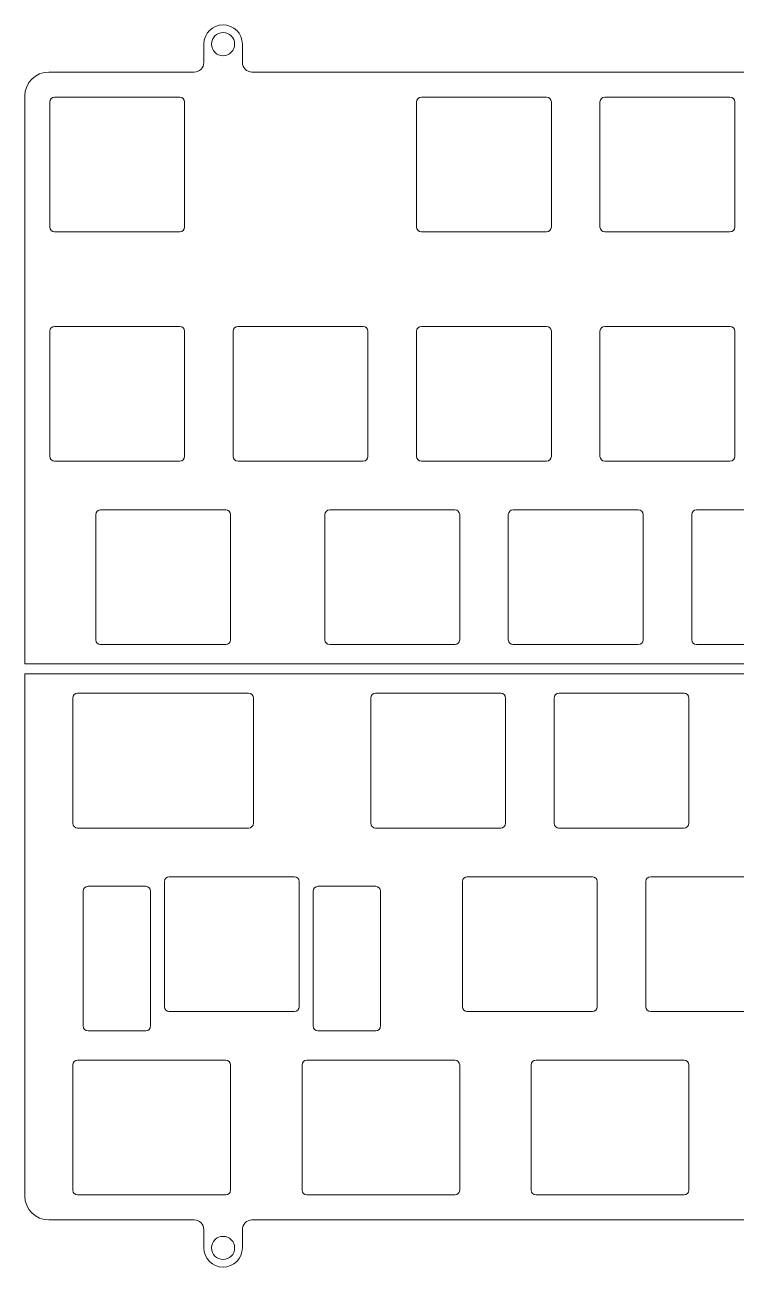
# Model space of a CAD drawing. Extents: x 132 to 480, y 367 to 496.
# Drawn here: x 132.1 to 206, y 366.7 to 495.7 of the extents above; entities that cross this region are included whole.
import ezdxf

# ---------------------------------------------------------------- set-up
doc = ezdxf.new("R2010")
doc.units = 0
doc.header["$MEASUREMENT"] = 0

# ---------------------------------------------------------------- blocks, each defined once
blk = doc.blocks.new('block 2')
at = {"color": 7, "lineweight": 9, "true_color": 0xffffff}
blk.add_open_spline([(134.59, 371.55), (133.21, 371.55), (132.09, 372.67), (132.09, 374.05)], degree=3, dxfattribs=at)
blk = doc.blocks.new('block 3')
at = {"color": 7, "lineweight": 9, "true_color": 0xffffff}
blk.add_lwpolyline([(134.59, 371.55), (149.69, 371.55)], dxfattribs=at)
blk = doc.blocks.new('block 4')
at = {"color": 7, "lineweight": 9, "true_color": 0xffffff}
blk.add_open_spline([(150.69, 370.55), (150.69, 371.1), (150.25, 371.55), (149.69, 371.55)], degree=3, dxfattribs=at)
blk = doc.blocks.new('block 5')
at = {"color": 7, "lineweight": 9, "true_color": 0xffffff}
blk.add_lwpolyline([(150.69, 370.55), (150.69, 368.65)], dxfattribs=at)
blk = doc.blocks.new('block 6')
at = {"color": 7, "lineweight": 9, "true_color": 0xffffff}
blk.add_open_spline([(150.69, 368.65), (150.69, 367.55), (151.59, 366.65), (152.69, 366.65), (153.8, 366.65), (154.69, 367.55), (154.69, 368.65)], degree=3, knots=[0, 0, 0, 0, 1, 1, 1, 2, 2, 2, 2], dxfattribs=at)
blk = doc.blocks.new('block 7')
at = {"color": 7, "lineweight": 9, "true_color": 0xffffff}
blk.add_lwpolyline([(154.69, 368.65), (154.69, 370.55)], dxfattribs=at)
blk = doc.blocks.new('block 8')
at = {"color": 7, "lineweight": 9, "true_color": 0xffffff}
blk.add_open_spline([(155.69, 371.55), (155.14, 371.55), (154.69, 371.1), (154.69, 370.55)], degree=3, dxfattribs=at)
blk = doc.blocks.new('block 9')
at = {"color": 7, "lineweight": 9, "true_color": 0xffffff}
blk.add_lwpolyline([(155.69, 371.55), (229.69, 371.55)], dxfattribs=at)
blk = doc.blocks.new('block 42')
at = {"color": 7, "lineweight": 9, "true_color": 0xffffff}
blk.add_lwpolyline([(381.049575, 428.249615), (132.093825, 428.249615)], dxfattribs=at)
blk = doc.blocks.new('block 43')
at = {"color": 7, "lineweight": 9, "true_color": 0xffffff}
blk.add_lwpolyline([(132.09, 428.25), (132.09, 374.05)], dxfattribs=at)
blk = doc.blocks.new('block 130')
at = {"color": 7, "lineweight": 9, "true_color": 0xffffff}
blk.add_open_spline([(200.58, 374.15), (200.86, 374.15), (201.08, 374.37), (201.08, 374.65)], degree=3, dxfattribs=at)
blk = doc.blocks.new('block 131')
at = {"color": 7, "lineweight": 9, "true_color": 0xffffff}
blk.add_lwpolyline([(200.58, 374.15), (185.2, 374.15)], dxfattribs=at)
blk = doc.blocks.new('block 132')
at = {"color": 7, "lineweight": 9, "true_color": 0xffffff}
blk.add_open_spline([(184.7, 374.65), (184.7, 374.37), (184.92, 374.15), (185.2, 374.15)], degree=3, dxfattribs=at)
blk = doc.blocks.new('block 133')
at = {"color": 7, "lineweight": 9, "true_color": 0xffffff}
blk.add_lwpolyline([(184.7, 374.65), (184.7, 387.65)], dxfattribs=at)
blk = doc.blocks.new('block 134')
at = {"color": 7, "lineweight": 9, "true_color": 0xffffff}
blk.add_open_spline([(185.2, 388.15), (184.92, 388.15), (184.7, 387.93), (184.7, 387.65)], degree=3, dxfattribs=at)
blk = doc.blocks.new('block 135')
at = {"color": 7, "lineweight": 9, "true_color": 0xffffff}
blk.add_lwpolyline([(185.2, 388.15), (200.58, 388.15)], dxfattribs=at)
blk = doc.blocks.new('block 136')
at = {"color": 7, "lineweight": 9, "true_color": 0xffffff}
blk.add_open_spline([(201.08, 387.65), (201.08, 387.93), (200.86, 388.15), (200.58, 388.15)], degree=3, dxfattribs=at)
blk = doc.blocks.new('block 137')
at = {"color": 7, "lineweight": 9, "true_color": 0xffffff}
blk.add_lwpolyline([(201.08, 387.65), (201.08, 374.65)], dxfattribs=at)
blk = doc.blocks.new('block 138')
at = {"color": 7, "lineweight": 9, "true_color": 0xffffff}
blk.add_open_spline([(176.77, 374.15), (177.04, 374.15), (177.27, 374.37), (177.27, 374.65)], degree=3, dxfattribs=at)
blk = doc.blocks.new('block 139')
at = {"color": 7, "lineweight": 9, "true_color": 0xffffff}
blk.add_lwpolyline([(176.77, 374.15), (161.39, 374.15)], dxfattribs=at)
blk = doc.blocks.new('block 140')
at = {"color": 7, "lineweight": 9, "true_color": 0xffffff}
blk.add_open_spline([(160.89, 374.65), (160.89, 374.37), (161.11, 374.15), (161.39, 374.15)], degree=3, dxfattribs=at)
blk = doc.blocks.new('block 141')
at = {"color": 7, "lineweight": 9, "true_color": 0xffffff}
blk.add_lwpolyline([(160.89, 374.65), (160.89, 387.65)], dxfattribs=at)
blk = doc.blocks.new('block 142')
at = {"color": 7, "lineweight": 9, "true_color": 0xffffff}
blk.add_open_spline([(161.39, 388.15), (161.11, 388.15), (160.89, 387.93), (160.89, 387.65)], degree=3, dxfattribs=at)
blk = doc.blocks.new('block 143')
at = {"color": 7, "lineweight": 9, "true_color": 0xffffff}
blk.add_lwpolyline([(161.39, 388.15), (176.77, 388.15)], dxfattribs=at)
blk = doc.blocks.new('block 144')
at = {"color": 7, "lineweight": 9, "true_color": 0xffffff}
blk.add_open_spline([(177.27, 387.65), (177.27, 387.93), (177.04, 388.15), (176.77, 388.15)], degree=3, dxfattribs=at)
blk = doc.blocks.new('block 145')
at = {"color": 7, "lineweight": 9, "true_color": 0xffffff}
blk.add_lwpolyline([(177.27, 387.65), (177.27, 374.65)], dxfattribs=at)
blk = doc.blocks.new('block 146')
at = {"color": 7, "lineweight": 9, "true_color": 0xffffff}
blk.add_open_spline([(152.96, 374.15), (153.23, 374.15), (153.46, 374.37), (153.46, 374.65)], degree=3, dxfattribs=at)
blk = doc.blocks.new('block 147')
at = {"color": 7, "lineweight": 9, "true_color": 0xffffff}
blk.add_lwpolyline([(152.96, 374.15), (137.58, 374.15)], dxfattribs=at)
blk = doc.blocks.new('block 148')
at = {"color": 7, "lineweight": 9, "true_color": 0xffffff}
blk.add_open_spline([(137.08, 374.65), (137.08, 374.37), (137.3, 374.15), (137.58, 374.15)], degree=3, dxfattribs=at)
blk = doc.blocks.new('block 149')
at = {"color": 7, "lineweight": 9, "true_color": 0xffffff}
blk.add_lwpolyline([(137.08, 374.65), (137.08, 387.65)], dxfattribs=at)
blk = doc.blocks.new('block 150')
at = {"color": 7, "lineweight": 9, "true_color": 0xffffff}
blk.add_open_spline([(137.58, 388.15), (137.3, 388.15), (137.08, 387.93), (137.08, 387.65)], degree=3, dxfattribs=at)
blk = doc.blocks.new('block 151')
at = {"color": 7, "lineweight": 9, "true_color": 0xffffff}
blk.add_lwpolyline([(137.58, 388.15), (152.96, 388.15)], dxfattribs=at)
blk = doc.blocks.new('block 152')
at = {"color": 7, "lineweight": 9, "true_color": 0xffffff}
blk.add_open_spline([(153.46, 387.65), (153.46, 387.93), (153.23, 388.15), (152.96, 388.15)], degree=3, dxfattribs=at)
blk = doc.blocks.new('block 153')
at = {"color": 7, "lineweight": 9, "true_color": 0xffffff}
blk.add_lwpolyline([(153.46, 387.65), (153.46, 374.65)], dxfattribs=at)
blk = doc.blocks.new('block 251')
at = {"color": 7, "lineweight": 9, "true_color": 0xffffff}
blk.add_lwpolyline([(210.11, 393.2), (197.11, 393.2)], dxfattribs=at)
blk = doc.blocks.new('block 252')
at = {"color": 7, "lineweight": 9, "true_color": 0xffffff}
blk.add_open_spline([(196.61, 393.7), (196.61, 393.42), (196.83, 393.2), (197.11, 393.2)], degree=3, dxfattribs=at)
blk = doc.blocks.new('block 253')
at = {"color": 7, "lineweight": 9, "true_color": 0xffffff}
blk.add_lwpolyline([(196.61, 393.7), (196.61, 406.7)], dxfattribs=at)
blk = doc.blocks.new('block 254')
at = {"color": 7, "lineweight": 9, "true_color": 0xffffff}
blk.add_open_spline([(197.11, 407.2), (196.83, 407.2), (196.61, 406.98), (196.61, 406.7)], degree=3, dxfattribs=at)
blk = doc.blocks.new('block 255')
at = {"color": 7, "lineweight": 9, "true_color": 0xffffff}
blk.add_lwpolyline([(197.11, 407.2), (210.11, 407.2)], dxfattribs=at)
blk = doc.blocks.new('block 258')
at = {"color": 7, "lineweight": 9, "true_color": 0xffffff}
blk.add_open_spline([(191.06, 393.2), (191.33, 393.2), (191.56, 393.42), (191.56, 393.7)], degree=3, dxfattribs=at)
blk = doc.blocks.new('block 259')
at = {"color": 7, "lineweight": 9, "true_color": 0xffffff}
blk.add_lwpolyline([(191.06, 393.2), (178.06, 393.2)], dxfattribs=at)
blk = doc.blocks.new('block 260')
at = {"color": 7, "lineweight": 9, "true_color": 0xffffff}
blk.add_open_spline([(177.56, 393.7), (177.56, 393.42), (177.78, 393.2), (178.06, 393.2)], degree=3, dxfattribs=at)
blk = doc.blocks.new('block 261')
at = {"color": 7, "lineweight": 9, "true_color": 0xffffff}
blk.add_lwpolyline([(177.56, 393.7), (177.56, 406.7)], dxfattribs=at)
blk = doc.blocks.new('block 262')
at = {"color": 7, "lineweight": 9, "true_color": 0xffffff}
blk.add_open_spline([(178.06, 407.2), (177.78, 407.2), (177.56, 406.98), (177.56, 406.7)], degree=3, dxfattribs=at)
blk = doc.blocks.new('block 263')
at = {"color": 7, "lineweight": 9, "true_color": 0xffffff}
blk.add_lwpolyline([(178.06, 407.2), (191.06, 407.2)], dxfattribs=at)
blk = doc.blocks.new('block 264')
at = {"color": 7, "lineweight": 9, "true_color": 0xffffff}
blk.add_open_spline([(191.56, 406.7), (191.56, 406.98), (191.33, 407.2), (191.06, 407.2)], degree=3, dxfattribs=at)
blk = doc.blocks.new('block 265')
at = {"color": 7, "lineweight": 9, "true_color": 0xffffff}
blk.add_lwpolyline([(191.56, 406.7), (191.56, 393.7)], dxfattribs=at)
blk = doc.blocks.new('block 266')
at = {"color": 7, "lineweight": 9, "true_color": 0xffffff}
blk.add_open_spline([(144.66, 391.2), (144.94, 391.2), (145.16, 391.42), (145.16, 391.7)], degree=3, dxfattribs=at)
blk = doc.blocks.new('block 267')
at = {"color": 7, "lineweight": 9, "true_color": 0xffffff}
blk.add_lwpolyline([(144.66, 391.2), (138.66, 391.2)], dxfattribs=at)
blk = doc.blocks.new('block 268')
at = {"color": 7, "lineweight": 9, "true_color": 0xffffff}
blk.add_open_spline([(138.16, 391.7), (138.16, 391.42), (138.39, 391.2), (138.66, 391.2)], degree=3, dxfattribs=at)
blk = doc.blocks.new('block 269')
at = {"color": 7, "lineweight": 9, "true_color": 0xffffff}
blk.add_lwpolyline([(138.16, 391.7), (138.16, 405.7)], dxfattribs=at)
blk = doc.blocks.new('block 270')
at = {"color": 7, "lineweight": 9, "true_color": 0xffffff}
blk.add_open_spline([(138.66, 406.2), (138.39, 406.2), (138.16, 405.98), (138.16, 405.7)], degree=3, dxfattribs=at)
blk = doc.blocks.new('block 271')
at = {"color": 7, "lineweight": 9, "true_color": 0xffffff}
blk.add_lwpolyline([(138.66, 406.2), (144.66, 406.2)], dxfattribs=at)
blk = doc.blocks.new('block 272')
at = {"color": 7, "lineweight": 9, "true_color": 0xffffff}
blk.add_open_spline([(145.16, 405.7), (145.16, 405.98), (144.94, 406.2), (144.66, 406.2)], degree=3, dxfattribs=at)
blk = doc.blocks.new('block 273')
at = {"color": 7, "lineweight": 9, "true_color": 0xffffff}
blk.add_lwpolyline([(145.16, 405.7), (145.16, 391.7)], dxfattribs=at)
blk = doc.blocks.new('block 274')
at = {"color": 7, "lineweight": 9, "true_color": 0xffffff}
blk.add_open_spline([(168.54, 391.2), (168.81, 391.2), (169.04, 391.42), (169.04, 391.7)], degree=3, dxfattribs=at)
blk = doc.blocks.new('block 275')
at = {"color": 7, "lineweight": 9, "true_color": 0xffffff}
blk.add_lwpolyline([(168.54, 391.2), (162.54, 391.2)], dxfattribs=at)
blk = doc.blocks.new('block 276')
at = {"color": 7, "lineweight": 9, "true_color": 0xffffff}
blk.add_open_spline([(162.04, 391.7), (162.04, 391.42), (162.26, 391.2), (162.54, 391.2)], degree=3, dxfattribs=at)
blk = doc.blocks.new('block 277')
at = {"color": 7, "lineweight": 9, "true_color": 0xffffff}
blk.add_lwpolyline([(162.04, 391.7), (162.04, 405.7)], dxfattribs=at)
blk = doc.blocks.new('block 278')
at = {"color": 7, "lineweight": 9, "true_color": 0xffffff}
blk.add_open_spline([(162.54, 406.2), (162.26, 406.2), (162.04, 405.98), (162.04, 405.7)], degree=3, dxfattribs=at)
blk = doc.blocks.new('block 279')
at = {"color": 7, "lineweight": 9, "true_color": 0xffffff}
blk.add_lwpolyline([(162.54, 406.2), (168.54, 406.2)], dxfattribs=at)
blk = doc.blocks.new('block 280')
at = {"color": 7, "lineweight": 9, "true_color": 0xffffff}
blk.add_open_spline([(169.04, 405.7), (169.04, 405.98), (168.81, 406.2), (168.54, 406.2)], degree=3, dxfattribs=at)
blk = doc.blocks.new('block 281')
at = {"color": 7, "lineweight": 9, "true_color": 0xffffff}
blk.add_lwpolyline([(169.04, 405.7), (169.04, 391.7)], dxfattribs=at)
blk = doc.blocks.new('block 282')
at = {"color": 7, "lineweight": 9, "true_color": 0xffffff}
blk.add_open_spline([(160.1, 393.2), (160.38, 393.2), (160.6, 393.42), (160.6, 393.7)], degree=3, dxfattribs=at)
blk = doc.blocks.new('block 283')
at = {"color": 7, "lineweight": 9, "true_color": 0xffffff}
blk.add_lwpolyline([(160.1, 393.2), (147.1, 393.2)], dxfattribs=at)
blk = doc.blocks.new('block 284')
at = {"color": 7, "lineweight": 9, "true_color": 0xffffff}
blk.add_open_spline([(146.6, 393.7), (146.6, 393.42), (146.82, 393.2), (147.1, 393.2)], degree=3, dxfattribs=at)
blk = doc.blocks.new('block 285')
at = {"color": 7, "lineweight": 9, "true_color": 0xffffff}
blk.add_lwpolyline([(146.6, 393.7), (146.6, 406.7)], dxfattribs=at)
blk = doc.blocks.new('block 286')
at = {"color": 7, "lineweight": 9, "true_color": 0xffffff}
blk.add_open_spline([(147.1, 407.2), (146.82, 407.2), (146.6, 406.98), (146.6, 406.7)], degree=3, dxfattribs=at)
blk = doc.blocks.new('block 287')
at = {"color": 7, "lineweight": 9, "true_color": 0xffffff}
blk.add_lwpolyline([(147.1, 407.2), (160.1, 407.2)], dxfattribs=at)
blk = doc.blocks.new('block 288')
at = {"color": 7, "lineweight": 9, "true_color": 0xffffff}
blk.add_open_spline([(160.6, 406.7), (160.6, 406.98), (160.38, 407.2), (160.1, 407.2)], degree=3, dxfattribs=at)
blk = doc.blocks.new('block 289')
at = {"color": 7, "lineweight": 9, "true_color": 0xffffff}
blk.add_lwpolyline([(160.6, 406.7), (160.6, 393.7)], dxfattribs=at)
blk = doc.blocks.new('block 370')
at = {"color": 7, "lineweight": 9, "true_color": 0xffffff}
blk.add_open_spline([(200.58, 412.25), (200.86, 412.25), (201.08, 412.47), (201.08, 412.75)], degree=3, dxfattribs=at)
blk = doc.blocks.new('block 371')
at = {"color": 7, "lineweight": 9, "true_color": 0xffffff}
blk.add_lwpolyline([(200.58, 412.25), (187.58, 412.25)], dxfattribs=at)
blk = doc.blocks.new('block 372')
at = {"color": 7, "lineweight": 9, "true_color": 0xffffff}
blk.add_open_spline([(187.08, 412.75), (187.08, 412.47), (187.31, 412.25), (187.58, 412.25)], degree=3, dxfattribs=at)
blk = doc.blocks.new('block 373')
at = {"color": 7, "lineweight": 9, "true_color": 0xffffff}
blk.add_lwpolyline([(187.08, 412.75), (187.08, 425.75)], dxfattribs=at)
blk = doc.blocks.new('block 374')
at = {"color": 7, "lineweight": 9, "true_color": 0xffffff}
blk.add_open_spline([(187.58, 426.25), (187.31, 426.25), (187.08, 426.03), (187.08, 425.75)], degree=3, dxfattribs=at)
blk = doc.blocks.new('block 375')
at = {"color": 7, "lineweight": 9, "true_color": 0xffffff}
blk.add_lwpolyline([(187.58, 426.25), (200.58, 426.25)], dxfattribs=at)
blk = doc.blocks.new('block 376')
at = {"color": 7, "lineweight": 9, "true_color": 0xffffff}
blk.add_open_spline([(201.08, 425.75), (201.08, 426.03), (200.86, 426.25), (200.58, 426.25)], degree=3, dxfattribs=at)
blk = doc.blocks.new('block 377')
at = {"color": 7, "lineweight": 9, "true_color": 0xffffff}
blk.add_lwpolyline([(201.08, 425.75), (201.08, 412.75)], dxfattribs=at)
blk = doc.blocks.new('block 378')
at = {"color": 7, "lineweight": 9, "true_color": 0xffffff}
blk.add_open_spline([(181.53, 412.25), (181.81, 412.25), (182.03, 412.47), (182.03, 412.75)], degree=3, dxfattribs=at)
blk = doc.blocks.new('block 379')
at = {"color": 7, "lineweight": 9, "true_color": 0xffffff}
blk.add_lwpolyline([(181.53, 412.25), (168.53, 412.25)], dxfattribs=at)
blk = doc.blocks.new('block 380')
at = {"color": 7, "lineweight": 9, "true_color": 0xffffff}
blk.add_open_spline([(168.03, 412.75), (168.03, 412.47), (168.26, 412.25), (168.53, 412.25)], degree=3, dxfattribs=at)
blk = doc.blocks.new('block 381')
at = {"color": 7, "lineweight": 9, "true_color": 0xffffff}
blk.add_lwpolyline([(168.03, 412.75), (168.03, 425.75)], dxfattribs=at)
blk = doc.blocks.new('block 382')
at = {"color": 7, "lineweight": 9, "true_color": 0xffffff}
blk.add_open_spline([(168.53, 426.25), (168.26, 426.25), (168.03, 426.03), (168.03, 425.75)], degree=3, dxfattribs=at)
blk = doc.blocks.new('block 383')
at = {"color": 7, "lineweight": 9, "true_color": 0xffffff}
blk.add_lwpolyline([(168.53, 426.25), (181.53, 426.25)], dxfattribs=at)
blk = doc.blocks.new('block 384')
at = {"color": 7, "lineweight": 9, "true_color": 0xffffff}
blk.add_open_spline([(182.03, 425.75), (182.03, 426.03), (181.81, 426.25), (181.53, 426.25)], degree=3, dxfattribs=at)
blk = doc.blocks.new('block 385')
at = {"color": 7, "lineweight": 9, "true_color": 0xffffff}
blk.add_lwpolyline([(182.03, 425.75), (182.03, 412.75)], dxfattribs=at)
blk = doc.blocks.new('block 386')
at = {"color": 7, "lineweight": 9, "true_color": 0xffffff}
blk.add_open_spline([(137.08, 412.75), (137.08, 412.47), (137.3, 412.25), (137.58, 412.25)], degree=3, dxfattribs=at)
blk = doc.blocks.new('block 387')
at = {"color": 7, "lineweight": 9, "true_color": 0xffffff}
blk.add_lwpolyline([(137.08, 412.75), (137.08, 425.75)], dxfattribs=at)
blk = doc.blocks.new('block 388')
at = {"color": 7, "lineweight": 9, "true_color": 0xffffff}
blk.add_open_spline([(137.58, 426.25), (137.3, 426.25), (137.08, 426.03), (137.08, 425.75)], degree=3, dxfattribs=at)
blk = doc.blocks.new('block 389')
at = {"color": 7, "lineweight": 9, "true_color": 0xffffff}
blk.add_lwpolyline([(137.58, 426.25), (155.34, 426.25)], dxfattribs=at)
blk = doc.blocks.new('block 390')
at = {"color": 7, "lineweight": 9, "true_color": 0xffffff}
blk.add_open_spline([(155.84, 425.75), (155.84, 426.03), (155.61, 426.25), (155.34, 426.25)], degree=3, dxfattribs=at)
blk = doc.blocks.new('block 391')
at = {"color": 7, "lineweight": 9, "true_color": 0xffffff}
blk.add_lwpolyline([(155.84, 425.75), (155.84, 412.75)], dxfattribs=at)
blk = doc.blocks.new('block 392')
at = {"color": 7, "lineweight": 9, "true_color": 0xffffff}
blk.add_open_spline([(155.34, 412.25), (155.61, 412.25), (155.84, 412.47), (155.84, 412.75)], degree=3, dxfattribs=at)
blk = doc.blocks.new('block 393')
at = {"color": 7, "lineweight": 9, "true_color": 0xffffff}
blk.add_lwpolyline([(155.34, 412.25), (137.58, 412.25)], dxfattribs=at)
blk = doc.blocks.new('block 395')
at = {"color": 7, "lineweight": 9, "true_color": 0xffffff}
blk.add_open_spline([(151.49, 368.65), (151.49, 369.31), (152.03, 369.85), (152.69, 369.85), (153.36, 369.85), (153.89, 369.31), (153.89, 368.65), (153.89, 367.99), (153.36, 367.45), (152.69, 367.45), (152.03, 367.45), (151.49, 367.99), (151.49, 368.65), (151.49, 368.65), (151.49, 368.65), (151.49, 368.65)], degree=3, knots=[0, 0, 0, 0, 1, 1, 1, 2, 2, 2, 3, 3, 3, 4, 4, 4, 5, 5, 5, 5], dxfattribs=at)
blk = doc.blocks.new('block 443')
at = {"color": 7, "lineweight": 9, "true_color": 0xffffff}
blk.add_lwpolyline([(229.69, 490.76), (155.69, 490.76)], dxfattribs=at)
blk = doc.blocks.new('block 444')
at = {"color": 7, "lineweight": 9, "true_color": 0xffffff}
blk.add_open_spline([(154.69, 491.76), (154.69, 491.21), (155.14, 490.76), (155.69, 490.76)], degree=3, dxfattribs=at)
blk = doc.blocks.new('block 445')
at = {"color": 7, "lineweight": 9, "true_color": 0xffffff}
blk.add_lwpolyline([(154.69, 491.76), (154.69, 493.66)], dxfattribs=at)
blk = doc.blocks.new('block 446')
at = {"color": 7, "lineweight": 9, "true_color": 0xffffff}
blk.add_open_spline([(154.69, 493.66), (154.69, 494.77), (153.8, 495.66), (152.69, 495.66), (151.59, 495.66), (150.69, 494.77), (150.69, 493.66)], degree=3, knots=[0, 0, 0, 0, 1, 1, 1, 2, 2, 2, 2], dxfattribs=at)
blk = doc.blocks.new('block 447')
at = {"color": 7, "lineweight": 9, "true_color": 0xffffff}
blk.add_lwpolyline([(150.69, 493.66), (150.69, 491.76)], dxfattribs=at)
blk = doc.blocks.new('block 448')
at = {"color": 7, "lineweight": 9, "true_color": 0xffffff}
blk.add_open_spline([(149.69, 490.76), (150.25, 490.76), (150.69, 491.21), (150.69, 491.76)], degree=3, dxfattribs=at)
blk = doc.blocks.new('block 449')
at = {"color": 7, "lineweight": 9, "true_color": 0xffffff}
blk.add_lwpolyline([(149.69, 490.76), (134.59, 490.76)], dxfattribs=at)
blk = doc.blocks.new('block 450')
at = {"color": 7, "lineweight": 9, "true_color": 0xffffff}
blk.add_open_spline([(132.09, 488.26), (132.09, 489.64), (133.21, 490.76), (134.59, 490.76)], degree=3, dxfattribs=at)
blk = doc.blocks.new('block 451')
at = {"color": 7, "lineweight": 9, "true_color": 0xffffff}
blk.add_lwpolyline([(132.09, 488.26), (132.09, 429.3)], dxfattribs=at)
blk = doc.blocks.new('block 452')
at = {"color": 7, "lineweight": 9, "true_color": 0xffffff}
blk.add_lwpolyline([(132.09, 429.3), (479.91, 429.3)], dxfattribs=at)
blk = doc.blocks.new('block 455')
at = {"color": 7, "lineweight": 9, "true_color": 0xffffff}
blk.add_open_spline([(134.69, 474.66), (134.69, 474.39), (134.92, 474.16), (135.19, 474.16)], degree=3, dxfattribs=at)
blk = doc.blocks.new('block 456')
at = {"color": 7, "lineweight": 9, "true_color": 0xffffff}
blk.add_lwpolyline([(134.69, 474.66), (134.69, 487.66)], dxfattribs=at)
blk = doc.blocks.new('block 457')
at = {"color": 7, "lineweight": 9, "true_color": 0xffffff}
blk.add_open_spline([(135.19, 488.16), (134.92, 488.16), (134.69, 487.94), (134.69, 487.66)], degree=3, dxfattribs=at)
blk = doc.blocks.new('block 458')
at = {"color": 7, "lineweight": 9, "true_color": 0xffffff}
blk.add_lwpolyline([(135.19, 488.16), (148.19, 488.16)], dxfattribs=at)
blk = doc.blocks.new('block 459')
at = {"color": 7, "lineweight": 9, "true_color": 0xffffff}
blk.add_open_spline([(148.69, 487.66), (148.69, 487.94), (148.47, 488.16), (148.19, 488.16)], degree=3, dxfattribs=at)
blk = doc.blocks.new('block 460')
at = {"color": 7, "lineweight": 9, "true_color": 0xffffff}
blk.add_lwpolyline([(148.69, 487.66), (148.69, 474.66)], dxfattribs=at)
blk = doc.blocks.new('block 461')
at = {"color": 7, "lineweight": 9, "true_color": 0xffffff}
blk.add_open_spline([(148.19, 474.16), (148.47, 474.16), (148.69, 474.39), (148.69, 474.66)], degree=3, dxfattribs=at)
blk = doc.blocks.new('block 462')
at = {"color": 7, "lineweight": 9, "true_color": 0xffffff}
blk.add_lwpolyline([(148.19, 474.16), (135.19, 474.16)], dxfattribs=at)
blk = doc.blocks.new('block 463')
at = {"color": 7, "lineweight": 9, "true_color": 0xffffff}
blk.add_open_spline([(186.29, 474.16), (186.57, 474.16), (186.79, 474.39), (186.79, 474.66)], degree=3, dxfattribs=at)
blk = doc.blocks.new('block 464')
at = {"color": 7, "lineweight": 9, "true_color": 0xffffff}
blk.add_lwpolyline([(186.29, 474.16), (173.29, 474.16)], dxfattribs=at)
blk = doc.blocks.new('block 465')
at = {"color": 7, "lineweight": 9, "true_color": 0xffffff}
blk.add_open_spline([(172.79, 474.66), (172.79, 474.39), (173.02, 474.16), (173.29, 474.16)], degree=3, dxfattribs=at)
blk = doc.blocks.new('block 466')
at = {"color": 7, "lineweight": 9, "true_color": 0xffffff}
blk.add_lwpolyline([(172.79, 474.66), (172.79, 487.66)], dxfattribs=at)
blk = doc.blocks.new('block 467')
at = {"color": 7, "lineweight": 9, "true_color": 0xffffff}
blk.add_open_spline([(173.29, 488.16), (173.02, 488.16), (172.79, 487.94), (172.79, 487.66)], degree=3, dxfattribs=at)
blk = doc.blocks.new('block 468')
at = {"color": 7, "lineweight": 9, "true_color": 0xffffff}
blk.add_lwpolyline([(173.29, 488.16), (186.29, 488.16)], dxfattribs=at)
blk = doc.blocks.new('block 469')
at = {"color": 7, "lineweight": 9, "true_color": 0xffffff}
blk.add_open_spline([(186.79, 487.66), (186.79, 487.94), (186.57, 488.16), (186.29, 488.16)], degree=3, dxfattribs=at)
blk = doc.blocks.new('block 470')
at = {"color": 7, "lineweight": 9, "true_color": 0xffffff}
blk.add_lwpolyline([(186.79, 487.66), (186.79, 474.66)], dxfattribs=at)
blk = doc.blocks.new('block 471')
at = {"color": 7, "lineweight": 9, "true_color": 0xffffff}
blk.add_open_spline([(205.34, 474.16), (205.62, 474.16), (205.84, 474.39), (205.84, 474.66)], degree=3, dxfattribs=at)
blk = doc.blocks.new('block 472')
at = {"color": 7, "lineweight": 9, "true_color": 0xffffff}
blk.add_lwpolyline([(205.34, 474.16), (192.34, 474.16)], dxfattribs=at)
blk = doc.blocks.new('block 473')
at = {"color": 7, "lineweight": 9, "true_color": 0xffffff}
blk.add_open_spline([(191.84, 474.66), (191.84, 474.39), (192.07, 474.16), (192.34, 474.16)], degree=3, dxfattribs=at)
blk = doc.blocks.new('block 474')
at = {"color": 7, "lineweight": 9, "true_color": 0xffffff}
blk.add_lwpolyline([(191.84, 474.66), (191.84, 487.66)], dxfattribs=at)
blk = doc.blocks.new('block 475')
at = {"color": 7, "lineweight": 9, "true_color": 0xffffff}
blk.add_open_spline([(192.34, 488.16), (192.07, 488.16), (191.84, 487.94), (191.84, 487.66)], degree=3, dxfattribs=at)
blk = doc.blocks.new('block 476')
at = {"color": 7, "lineweight": 9, "true_color": 0xffffff}
blk.add_lwpolyline([(192.34, 488.16), (205.34, 488.16)], dxfattribs=at)
blk = doc.blocks.new('block 477')
at = {"color": 7, "lineweight": 9, "true_color": 0xffffff}
blk.add_open_spline([(205.84, 487.66), (205.84, 487.94), (205.62, 488.16), (205.34, 488.16)], degree=3, dxfattribs=at)
blk = doc.blocks.new('block 478')
at = {"color": 7, "lineweight": 9, "true_color": 0xffffff}
blk.add_lwpolyline([(205.84, 487.66), (205.84, 474.66)], dxfattribs=at)
blk = doc.blocks.new('block 567')
at = {"color": 7, "lineweight": 9, "true_color": 0xffffff}
blk.add_open_spline([(148.19, 450.35), (148.47, 450.35), (148.69, 450.57), (148.69, 450.85)], degree=3, dxfattribs=at)
blk = doc.blocks.new('block 568')
at = {"color": 7, "lineweight": 9, "true_color": 0xffffff}
blk.add_lwpolyline([(148.19, 450.35), (135.19, 450.35)], dxfattribs=at)
blk = doc.blocks.new('block 569')
at = {"color": 7, "lineweight": 9, "true_color": 0xffffff}
blk.add_open_spline([(134.69, 450.85), (134.69, 450.57), (134.92, 450.35), (135.19, 450.35)], degree=3, dxfattribs=at)
blk = doc.blocks.new('block 570')
at = {"color": 7, "lineweight": 9, "true_color": 0xffffff}
blk.add_lwpolyline([(134.69, 450.85), (134.69, 463.85)], dxfattribs=at)
blk = doc.blocks.new('block 571')
at = {"color": 7, "lineweight": 9, "true_color": 0xffffff}
blk.add_open_spline([(135.19, 464.35), (134.92, 464.35), (134.69, 464.13), (134.69, 463.85)], degree=3, dxfattribs=at)
blk = doc.blocks.new('block 572')
at = {"color": 7, "lineweight": 9, "true_color": 0xffffff}
blk.add_lwpolyline([(135.19, 464.35), (148.19, 464.35)], dxfattribs=at)
blk = doc.blocks.new('block 573')
at = {"color": 7, "lineweight": 9, "true_color": 0xffffff}
blk.add_open_spline([(148.69, 463.85), (148.69, 464.13), (148.47, 464.35), (148.19, 464.35)], degree=3, dxfattribs=at)
blk = doc.blocks.new('block 574')
at = {"color": 7, "lineweight": 9, "true_color": 0xffffff}
blk.add_lwpolyline([(148.69, 463.85), (148.69, 450.85)], dxfattribs=at)
blk = doc.blocks.new('block 575')
at = {"color": 7, "lineweight": 9, "true_color": 0xffffff}
blk.add_open_spline([(167.24, 450.35), (167.52, 450.35), (167.74, 450.57), (167.74, 450.85)], degree=3, dxfattribs=at)
blk = doc.blocks.new('block 576')
at = {"color": 7, "lineweight": 9, "true_color": 0xffffff}
blk.add_lwpolyline([(167.24, 450.35), (154.24, 450.35)], dxfattribs=at)
blk = doc.blocks.new('block 577')
at = {"color": 7, "lineweight": 9, "true_color": 0xffffff}
blk.add_open_spline([(153.74, 450.85), (153.74, 450.57), (153.97, 450.35), (154.24, 450.35)], degree=3, dxfattribs=at)
blk = doc.blocks.new('block 578')
at = {"color": 7, "lineweight": 9, "true_color": 0xffffff}
blk.add_lwpolyline([(153.74, 450.85), (153.74, 463.85)], dxfattribs=at)
blk = doc.blocks.new('block 579')
at = {"color": 7, "lineweight": 9, "true_color": 0xffffff}
blk.add_open_spline([(154.24, 464.35), (153.97, 464.35), (153.74, 464.13), (153.74, 463.85)], degree=3, dxfattribs=at)
blk = doc.blocks.new('block 580')
at = {"color": 7, "lineweight": 9, "true_color": 0xffffff}
blk.add_lwpolyline([(154.24, 464.35), (167.24, 464.35)], dxfattribs=at)
blk = doc.blocks.new('block 581')
at = {"color": 7, "lineweight": 9, "true_color": 0xffffff}
blk.add_open_spline([(167.74, 463.85), (167.74, 464.13), (167.52, 464.35), (167.24, 464.35)], degree=3, dxfattribs=at)
blk = doc.blocks.new('block 582')
at = {"color": 7, "lineweight": 9, "true_color": 0xffffff}
blk.add_lwpolyline([(167.74, 463.85), (167.74, 450.85)], dxfattribs=at)
blk = doc.blocks.new('block 583')
at = {"color": 7, "lineweight": 9, "true_color": 0xffffff}
blk.add_open_spline([(186.29, 450.35), (186.57, 450.35), (186.79, 450.57), (186.79, 450.85)], degree=3, dxfattribs=at)
blk = doc.blocks.new('block 584')
at = {"color": 7, "lineweight": 9, "true_color": 0xffffff}
blk.add_lwpolyline([(186.29, 450.35), (173.29, 450.35)], dxfattribs=at)
blk = doc.blocks.new('block 585')
at = {"color": 7, "lineweight": 9, "true_color": 0xffffff}
blk.add_open_spline([(172.79, 450.85), (172.79, 450.57), (173.02, 450.35), (173.29, 450.35)], degree=3, dxfattribs=at)
blk = doc.blocks.new('block 586')
at = {"color": 7, "lineweight": 9, "true_color": 0xffffff}
blk.add_lwpolyline([(172.79, 450.85), (172.79, 463.85)], dxfattribs=at)
blk = doc.blocks.new('block 587')
at = {"color": 7, "lineweight": 9, "true_color": 0xffffff}
blk.add_open_spline([(173.29, 464.35), (173.02, 464.35), (172.79, 464.13), (172.79, 463.85)], degree=3, dxfattribs=at)
blk = doc.blocks.new('block 588')
at = {"color": 7, "lineweight": 9, "true_color": 0xffffff}
blk.add_lwpolyline([(173.29, 464.35), (186.29, 464.35)], dxfattribs=at)
blk = doc.blocks.new('block 589')
at = {"color": 7, "lineweight": 9, "true_color": 0xffffff}
blk.add_open_spline([(186.79, 463.85), (186.79, 464.13), (186.57, 464.35), (186.29, 464.35)], degree=3, dxfattribs=at)
blk = doc.blocks.new('block 590')
at = {"color": 7, "lineweight": 9, "true_color": 0xffffff}
blk.add_lwpolyline([(186.79, 463.85), (186.79, 450.85)], dxfattribs=at)
blk = doc.blocks.new('block 591')
at = {"color": 7, "lineweight": 9, "true_color": 0xffffff}
blk.add_open_spline([(205.34, 450.35), (205.62, 450.35), (205.84, 450.57), (205.84, 450.85)], degree=3, dxfattribs=at)
blk = doc.blocks.new('block 592')
at = {"color": 7, "lineweight": 9, "true_color": 0xffffff}
blk.add_lwpolyline([(205.34, 450.35), (192.34, 450.35)], dxfattribs=at)
blk = doc.blocks.new('block 593')
at = {"color": 7, "lineweight": 9, "true_color": 0xffffff}
blk.add_open_spline([(191.84, 450.85), (191.84, 450.57), (192.07, 450.35), (192.34, 450.35)], degree=3, dxfattribs=at)
blk = doc.blocks.new('block 594')
at = {"color": 7, "lineweight": 9, "true_color": 0xffffff}
blk.add_lwpolyline([(191.84, 450.85), (191.84, 463.85)], dxfattribs=at)
blk = doc.blocks.new('block 595')
at = {"color": 7, "lineweight": 9, "true_color": 0xffffff}
blk.add_open_spline([(192.34, 464.35), (192.07, 464.35), (191.84, 464.13), (191.84, 463.85)], degree=3, dxfattribs=at)
blk = doc.blocks.new('block 596')
at = {"color": 7, "lineweight": 9, "true_color": 0xffffff}
blk.add_lwpolyline([(192.34, 464.35), (205.34, 464.35)], dxfattribs=at)
blk = doc.blocks.new('block 597')
at = {"color": 7, "lineweight": 9, "true_color": 0xffffff}
blk.add_open_spline([(205.84, 463.85), (205.84, 464.13), (205.62, 464.35), (205.34, 464.35)], degree=3, dxfattribs=at)
blk = doc.blocks.new('block 598')
at = {"color": 7, "lineweight": 9, "true_color": 0xffffff}
blk.add_lwpolyline([(205.84, 463.85), (205.84, 450.85)], dxfattribs=at)
blk = doc.blocks.new('block 719')
at = {"color": 7, "lineweight": 9, "true_color": 0xffffff}
blk.add_open_spline([(152.96, 431.3), (153.23, 431.3), (153.46, 431.52), (153.46, 431.8)], degree=3, dxfattribs=at)
blk = doc.blocks.new('block 720')
at = {"color": 7, "lineweight": 9, "true_color": 0xffffff}
blk.add_lwpolyline([(152.96, 431.3), (139.96, 431.3)], dxfattribs=at)
blk = doc.blocks.new('block 721')
at = {"color": 7, "lineweight": 9, "true_color": 0xffffff}
blk.add_open_spline([(139.46, 431.8), (139.46, 431.52), (139.68, 431.3), (139.96, 431.3)], degree=3, dxfattribs=at)
blk = doc.blocks.new('block 722')
at = {"color": 7, "lineweight": 9, "true_color": 0xffffff}
blk.add_lwpolyline([(139.46, 431.8), (139.46, 444.8)], dxfattribs=at)
blk = doc.blocks.new('block 723')
at = {"color": 7, "lineweight": 9, "true_color": 0xffffff}
blk.add_open_spline([(139.96, 445.3), (139.68, 445.3), (139.46, 445.08), (139.46, 444.8)], degree=3, dxfattribs=at)
blk = doc.blocks.new('block 724')
at = {"color": 7, "lineweight": 9, "true_color": 0xffffff}
blk.add_lwpolyline([(139.96, 445.3), (152.96, 445.3)], dxfattribs=at)
blk = doc.blocks.new('block 725')
at = {"color": 7, "lineweight": 9, "true_color": 0xffffff}
blk.add_open_spline([(153.46, 444.8), (153.46, 445.08), (153.23, 445.3), (152.96, 445.3)], degree=3, dxfattribs=at)
blk = doc.blocks.new('block 726')
at = {"color": 7, "lineweight": 9, "true_color": 0xffffff}
blk.add_lwpolyline([(153.46, 444.8), (153.46, 431.8)], dxfattribs=at)
blk = doc.blocks.new('block 727')
at = {"color": 7, "lineweight": 9, "true_color": 0xffffff}
blk.add_open_spline([(176.77, 431.3), (177.04, 431.3), (177.27, 431.52), (177.27, 431.8)], degree=3, dxfattribs=at)
blk = doc.blocks.new('block 728')
at = {"color": 7, "lineweight": 9, "true_color": 0xffffff}
blk.add_lwpolyline([(176.77, 431.3), (163.77, 431.3)], dxfattribs=at)
blk = doc.blocks.new('block 729')
at = {"color": 7, "lineweight": 9, "true_color": 0xffffff}
blk.add_open_spline([(163.27, 431.8), (163.27, 431.52), (163.49, 431.3), (163.77, 431.3)], degree=3, dxfattribs=at)
blk = doc.blocks.new('block 730')
at = {"color": 7, "lineweight": 9, "true_color": 0xffffff}
blk.add_lwpolyline([(163.27, 431.8), (163.27, 444.8)], dxfattribs=at)
blk = doc.blocks.new('block 731')
at = {"color": 7, "lineweight": 9, "true_color": 0xffffff}
blk.add_open_spline([(163.77, 445.3), (163.49, 445.3), (163.27, 445.08), (163.27, 444.8)], degree=3, dxfattribs=at)
blk = doc.blocks.new('block 732')
at = {"color": 7, "lineweight": 9, "true_color": 0xffffff}
blk.add_lwpolyline([(163.77, 445.3), (176.77, 445.3)], dxfattribs=at)
blk = doc.blocks.new('block 733')
at = {"color": 7, "lineweight": 9, "true_color": 0xffffff}
blk.add_open_spline([(177.27, 444.8), (177.27, 445.08), (177.04, 445.3), (176.77, 445.3)], degree=3, dxfattribs=at)
blk = doc.blocks.new('block 734')
at = {"color": 7, "lineweight": 9, "true_color": 0xffffff}
blk.add_lwpolyline([(177.27, 444.8), (177.27, 431.8)], dxfattribs=at)
blk = doc.blocks.new('block 735')
at = {"color": 7, "lineweight": 9, "true_color": 0xffffff}
blk.add_open_spline([(195.82, 431.3), (196.09, 431.3), (196.32, 431.52), (196.32, 431.8)], degree=3, dxfattribs=at)
blk = doc.blocks.new('block 736')
at = {"color": 7, "lineweight": 9, "true_color": 0xffffff}
blk.add_lwpolyline([(195.82, 431.3), (182.82, 431.3)], dxfattribs=at)
blk = doc.blocks.new('block 737')
at = {"color": 7, "lineweight": 9, "true_color": 0xffffff}
blk.add_open_spline([(182.32, 431.8), (182.32, 431.52), (182.54, 431.3), (182.82, 431.3)], degree=3, dxfattribs=at)
blk = doc.blocks.new('block 738')
at = {"color": 7, "lineweight": 9, "true_color": 0xffffff}
blk.add_lwpolyline([(182.32, 431.8), (182.32, 444.8)], dxfattribs=at)
blk = doc.blocks.new('block 739')
at = {"color": 7, "lineweight": 9, "true_color": 0xffffff}
blk.add_open_spline([(182.82, 445.3), (182.54, 445.3), (182.32, 445.08), (182.32, 444.8)], degree=3, dxfattribs=at)
blk = doc.blocks.new('block 740')
at = {"color": 7, "lineweight": 9, "true_color": 0xffffff}
blk.add_lwpolyline([(182.82, 445.3), (195.82, 445.3)], dxfattribs=at)
blk = doc.blocks.new('block 741')
at = {"color": 7, "lineweight": 9, "true_color": 0xffffff}
blk.add_open_spline([(196.32, 444.8), (196.32, 445.08), (196.09, 445.3), (195.82, 445.3)], degree=3, dxfattribs=at)
blk = doc.blocks.new('block 742')
at = {"color": 7, "lineweight": 9, "true_color": 0xffffff}
blk.add_lwpolyline([(196.32, 444.8), (196.32, 431.8)], dxfattribs=at)
blk = doc.blocks.new('block 744')
at = {"color": 7, "lineweight": 9, "true_color": 0xffffff}
blk.add_lwpolyline([(214.87, 431.3), (201.87, 431.3)], dxfattribs=at)
blk = doc.blocks.new('block 745')
at = {"color": 7, "lineweight": 9, "true_color": 0xffffff}
blk.add_open_spline([(201.37, 431.8), (201.37, 431.52), (201.59, 431.3), (201.87, 431.3)], degree=3, dxfattribs=at)
blk = doc.blocks.new('block 746')
at = {"color": 7, "lineweight": 9, "true_color": 0xffffff}
blk.add_lwpolyline([(201.37, 431.8), (201.37, 444.8)], dxfattribs=at)
blk = doc.blocks.new('block 747')
at = {"color": 7, "lineweight": 9, "true_color": 0xffffff}
blk.add_open_spline([(201.87, 445.3), (201.59, 445.3), (201.37, 445.08), (201.37, 444.8)], degree=3, dxfattribs=at)
blk = doc.blocks.new('block 748')
at = {"color": 7, "lineweight": 9, "true_color": 0xffffff}
blk.add_lwpolyline([(201.87, 445.3), (214.87, 445.3)], dxfattribs=at)
blk = doc.blocks.new('block 857')
at = {"color": 7, "lineweight": 9, "true_color": 0xffffff}
blk.add_open_spline([(151.49, 493.66), (151.49, 494.32), (152.03, 494.86), (152.69, 494.86), (153.36, 494.86), (153.89, 494.32), (153.89, 493.66), (153.89, 493), (153.36, 492.46), (152.69, 492.46), (152.03, 492.46), (151.49, 493), (151.49, 493.66), (151.49, 493.66), (151.49, 493.66), (151.49, 493.66)], degree=3, knots=[0, 0, 0, 0, 1, 1, 1, 2, 2, 2, 3, 3, 3, 4, 4, 4, 5, 5, 5, 5], dxfattribs=at)

msp = doc.modelspace()

# ---------------------------------------------------------------- block references
for name in ['block 446', 'block 857', 'block 447', 'block 445', 'block 448', 'block 444', 'block 450', 'block 449', 'block 443', 'block 451', 'block 457', 'block 456', 'block 458', 'block 459', 'block 460', 'block 467', 'block 466', 'block 468', 'block 469', 'block 470', 'block 475', 'block 474', 'block 476', 'block 477', 'block 478', 'block 455', 'block 462', 'block 461', 'block 465', 'block 464', 'block 463', 'block 473', 'block 472', 'block 471', 'block 571', 'block 570', 'block 572', 'block 573', 'block 574', 'block 579', 'block 578', 'block 580', 'block 581', 'block 582', 'block 587', 'block 586', 'block 588', 'block 589', 'block 590', 'block 595', 'block 594', 'block 596', 'block 597', 'block 598', 'block 569', 'block 568', 'block 567', 'block 577', 'block 576', 'block 575', 'block 585', 'block 584', 'block 583', 'block 593', 'block 592', 'block 591', 'block 723', 'block 724', 'block 725', 'block 731', 'block 732', 'block 733', 'block 739', 'block 740', 'block 741', 'block 747', 'block 748', 'block 722', 'block 726', 'block 730', 'block 734', 'block 738', 'block 742', 'block 746', 'block 721', 'block 720', 'block 719', 'block 729', 'block 728', 'block 727', 'block 737', 'block 736', 'block 735', 'block 745', 'block 744', 'block 452', 'block 42', 'block 43', 'block 388', 'block 387', 'block 389', 'block 390', 'block 391', 'block 382', 'block 381', 'block 383', 'block 384', 'block 385', 'block 374', 'block 373', 'block 375', 'block 376', 'block 377', 'block 386', 'block 393', 'block 392', 'block 380', 'block 379', 'block 378', 'block 372', 'block 371', 'block 370', 'block 286', 'block 285', 'block 287', 'block 288', 'block 289', 'block 262', 'block 261', 'block 263', 'block 264', 'block 265', 'block 254', 'block 253', 'block 255', 'block 270', 'block 269', 'block 271', 'block 272', 'block 273', 'block 278', 'block 277', 'block 279', 'block 280', 'block 281', 'block 284', 'block 282', 'block 260', 'block 258', 'block 252', 'block 283', 'block 259', 'block 251', 'block 268', 'block 267', 'block 266', 'block 276', 'block 275', 'block 274', 'block 150', 'block 149', 'block 151', 'block 152', 'block 153', 'block 142', 'block 141', 'block 143', 'block 144', 'block 145', 'block 134', 'block 133', 'block 135', 'block 136', 'block 137', 'block 148', 'block 147', 'block 146', 'block 140', 'block 139', 'block 138', 'block 132', 'block 131', 'block 130', 'block 2', 'block 3', 'block 4', 'block 5', 'block 8', 'block 7', 'block 9', 'block 395', 'block 6']:
    msp.add_blockref(name, (0, 0))

doc.saveas('drawing.dxf')
